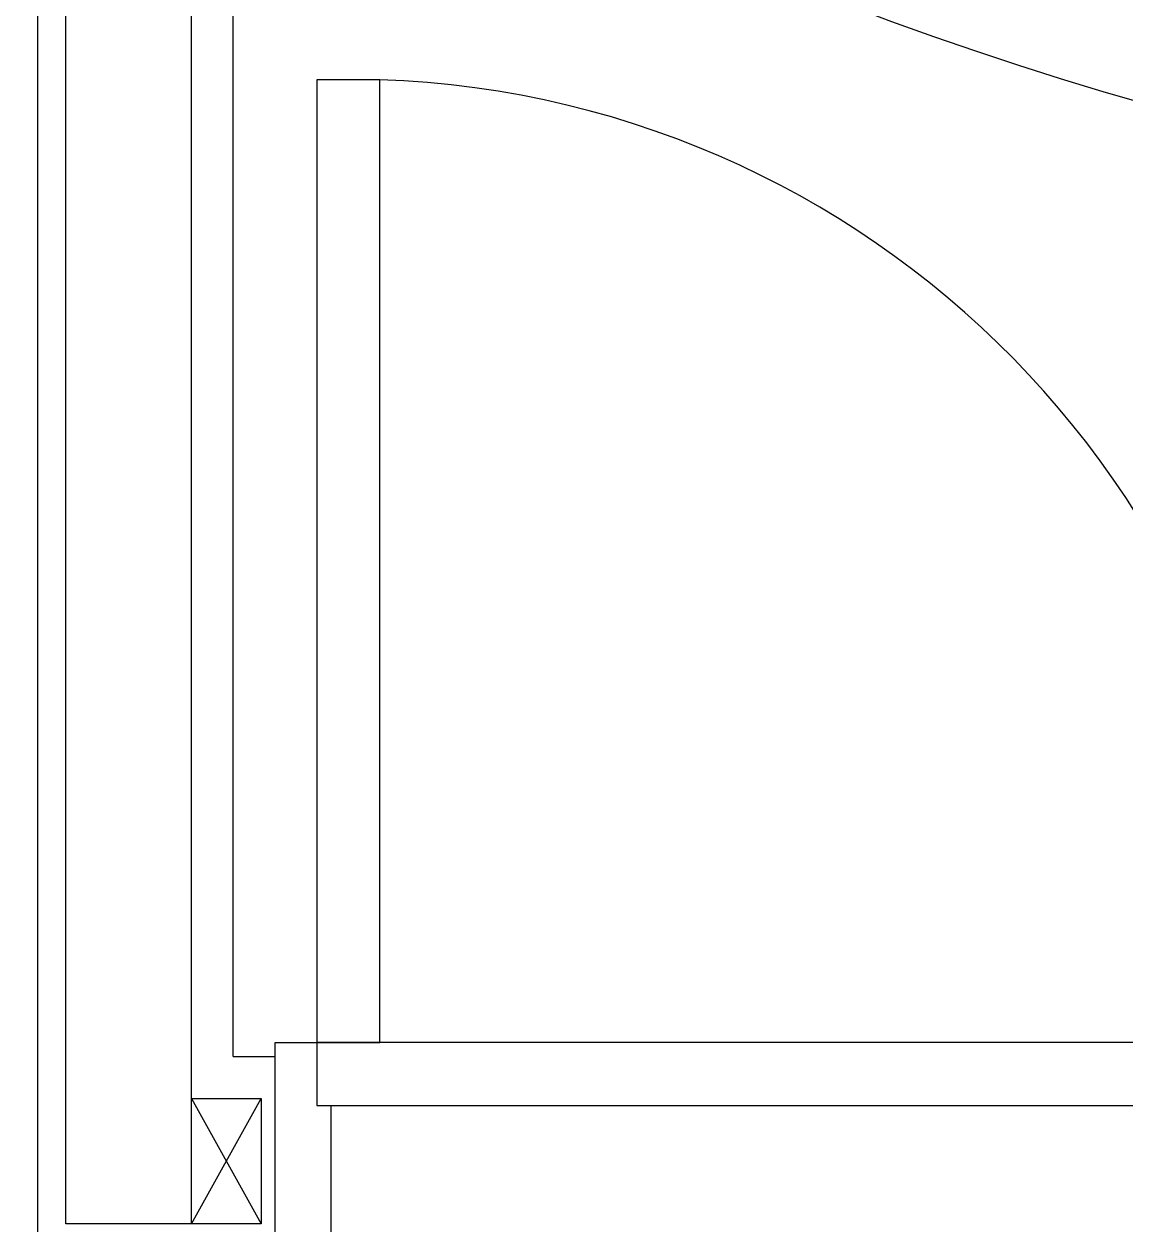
# Model space of a CAD drawing. Header units: millimetres. Extents: x 238075 to 303070, y -258150 to -205841.
# Drawn here: x 249253 to 250042, y -240431 to -239571 of the extents above; entities that cross this region are included whole.
import ezdxf

# ---------------------------------------------------------------- set-up
doc = ezdxf.new("R2010")
doc.units = ezdxf.units.MM
doc.header["$LTSCALE"] = 200
for name, color, linetype in [('L4', 4, 'Continuous'), ('아파트', 253, 'Continuous'), ('헤드반경1', 1, 'Continuous')]:
    doc.layers.add(name, color=color, linetype=linetype)

# ---------------------------------------------------------------- blocks, each defined once
blk = doc.blocks.new('A$C221D5E5E')
at = {"layer": '헤드반경1'}
blk.add_circle((0, 0), 2600, dxfattribs=at)

msp = doc.modelspace()

# ---------------------------------------------------------------- linework, layer by layer
at = {"layer": 'L4'}
for p, q in [((249262.64, -240451.22), (249262.64, -238651.22)), ((249282.64, -240431.22), (249282.64, -238711.22)), ((249372.64, -240431.22), (249372.64, -238711.22)), ((249402.64, -240311.22), (249402.64, -238741.22)), ((249507.64, -239611.22), (249462.64, -239611.22)), ((249462.64, -239611.22), (249462.64, -240301.22)), ((249507.64, -240301.22), (249507.64, -239611.22)), ((249432.64, -240451.22), (249432.64, -240301.22)), ((249432.64, -240301.22), (249462.64, -240301.22)), ((249462.64, -240301.22), (249507.64, -240301.22)), ((249462.64, -240301.22), (249462.64, -240346.22)), ((250152.64, -240301.22), (249462.64, -240301.22)), ((249462.64, -240301.22), (249462.64, -240346.22)), ((249402.64, -240311.22), (249432.64, -240311.22)), ((249372.64, -240431.22), (249422.64, -240341.22)), ((249372.64, -240341.22), (249422.64, -240431.22)), ((249372.64, -240431.22), (249372.64, -240341.22)), ((249372.64, -240341.22), (249422.64, -240341.22)), ((249422.64, -240341.22), (249422.64, -240431.22)), ((249462.64, -240346.22), (249472.64, -240346.22)), ((249462.64, -240346.22), (250152.64, -240346.22)), ((249472.64, -240346.22), (249472.64, -240441.22)), ((249372.64, -240431.22), (249282.64, -240431.22)), ((249422.64, -240431.22), (249372.64, -240431.22))]:
    msp.add_line(p, q, dxfattribs=at)
msp.add_arc((249485.14, -240278.72), 667.88, 358.06941, 88.06941, dxfattribs=at)
at = {"layer": '아파트'}
msp.add_circle((263075.37, -230841.08, 54985.43), 25000, dxfattribs=at)

# ---------------------------------------------------------------- block references
at = {"layer": '헤드반경1', "rotation": 331.1402425143963}
msp.add_blockref('A$C221D5E5E', (250768.81, -237127.39, 54985.43), dxfattribs=at)

doc.saveas('drawing.dxf')
